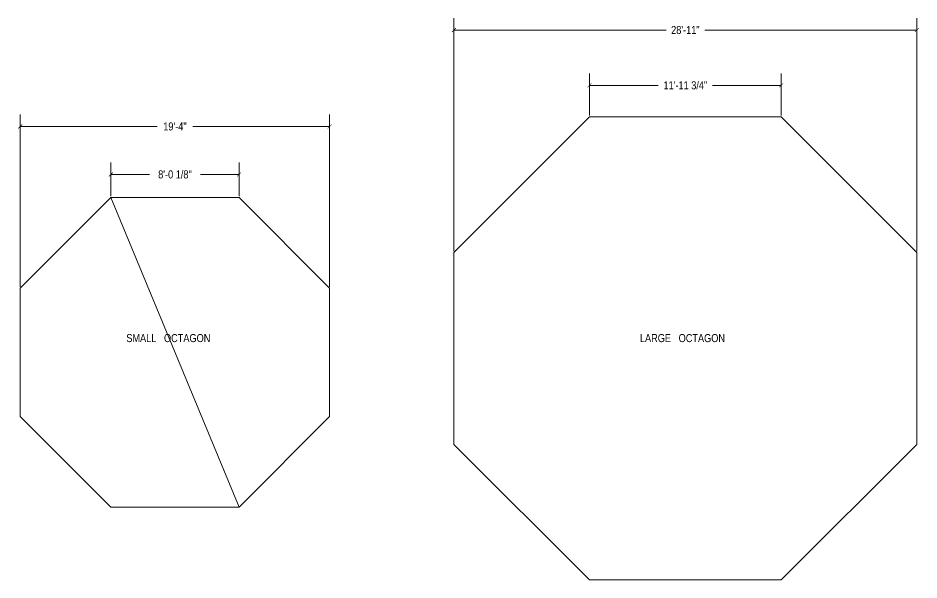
# Model space of a CAD drawing. Header units: inches. Extents: x 20403 to 33128, y 11552 to 20076.
# Drawn here: x 20403 to 21079, y 17350 to 17772 of the extents above; entities that cross this region are included whole.
import ezdxf

# ---------------------------------------------------------------- set-up
doc = ezdxf.new("R2010")
doc.units = ezdxf.units.IN
doc.header["$MEASUREMENT"] = 0
doc.layers.get('0').update_dxf_attribs({"color": 8, "lineweight": 9})
doc.layers.add('DIMENSIONS', color=7, linetype='Continuous')
doc.layers.add('DIMENSIONS @ 1', color=7, linetype='Continuous')
doc.layers.add('WALL FRAMING', color=7, linetype='Continuous', lineweight=30)
doc.styles.add('ARCHENTLTD', font='technical.ttf', dxfattribs={"height": 6})
doc.dimstyles.new('ARCHENTLTD', dxfattribs={"dimscale": 0.05, "dimtxt": 6, "dimasz": 3, "dimexe": 9, "dimexo": 1, "dimgap": 2.5, "dimtad": 0, "dimdec": 4, "dimzin": 1, "dimdsep": 46, "dimlunit": 4, "dimtxsty": 'ARCHENTLTD', "dimblk": 'ARCHTICK', "dimcen": 6, "dimclrd": 256, "dimclre": 256, "dimclrt": 256, "dimazin": 0, "dimtfac": 1, "dimtdec": 4, "dimtofl": 0, "dimtmove": 1, "dimatfit": 3, "dimldrblk": 'ARCHTICK', "dimfxl": 1, "dimfrac": 2, "dimtolj": 1, "dimtzin": 0, "dimlwd": 9, "dimlwe": 9, "dimarcsym": 0})

# ---------------------------------------------------------------- blocks, each defined once
blk = doc.blocks.new('_ArchTick')
at = {"color": 0, "linetype": 'ByBlock', "const_width": 0.15}
blk.add_lwpolyline([(-0.5, -0.5), (0.5, 0.5)], dxfattribs=at)
blk = doc.blocks.new('*D100')
at = {"layer": 'DIMENSIONS', "lineweight": 9}
for p, q in [((20404.8, 17570.03), (20404.8, 17699.29)), ((20636.8, 17570.03), (20636.8, 17699.29)), ((20404.8, 17690.29), (20507.49, 17690.29)), ((20636.8, 17690.29), (20534.1, 17690.29))]:
    blk.add_line(p, q, dxfattribs=at)
at = {"layer": 'DIMENSIONS', "lineweight": 9, "xscale": 3, "yscale": 3, "zscale": 3, "rotation": 180}
blk.add_blockref('_ArchTick', (20404.8, 17690.29), dxfattribs=at)
at = {"layer": 'DIMENSIONS', "lineweight": 9, "xscale": 3, "yscale": 3, "zscale": 3}
blk.add_blockref('_ArchTick', (20636.8, 17690.29), dxfattribs=at)
at = {"layer": 'DIMENSIONS', "lineweight": 9, "insert": (20520.8, 17690.29), "char_height": 6, "attachment_point": 5, "style": 'ARCHENTLTD'}
blk.add_mtext('\\A1;19\'-4"', dxfattribs=at)
blk = doc.blocks.new('*D99')
at = {"layer": 'DIMENSIONS', "lineweight": 9}
for p, q in [((20472.75, 17637.98), (20472.75, 17663.33)), ((20568.85, 17637.98), (20568.85, 17663.33)), ((20472.75, 17654.33), (20501.64, 17654.33)), ((20568.85, 17654.33), (20539.95, 17654.33))]:
    blk.add_line(p, q, dxfattribs=at)
at = {"layer": 'DIMENSIONS', "lineweight": 9, "xscale": 3, "yscale": 3, "zscale": 3, "rotation": 180}
blk.add_blockref('_ArchTick', (20472.75, 17654.33), dxfattribs=at)
at = {"layer": 'DIMENSIONS', "lineweight": 9, "xscale": 3, "yscale": 3, "zscale": 3}
blk.add_blockref('_ArchTick', (20568.85, 17654.33), dxfattribs=at)
at = {"layer": 'DIMENSIONS', "lineweight": 9, "insert": (20520.8, 17654.33), "char_height": 6, "attachment_point": 5, "style": 'ARCHENTLTD'}
blk.add_mtext('\\A1;8\'-0 1/8"', dxfattribs=at)
blk = doc.blocks.new('*D101')
at = {"layer": 'DIMENSIONS', "lineweight": 9}
for p, q in [((20729.99, 17596.79), (20729.99, 17771.56)), ((21076.99, 17596.79), (21076.99, 17771.56)), ((20729.99, 17762.56), (20888.99, 17762.56)), ((21076.99, 17762.56), (20917.99, 17762.56))]:
    blk.add_line(p, q, dxfattribs=at)
at = {"layer": 'DIMENSIONS', "lineweight": 9, "xscale": 3, "yscale": 3, "zscale": 3, "rotation": 180}
blk.add_blockref('_ArchTick', (20729.99, 17762.56), dxfattribs=at)
at = {"layer": 'DIMENSIONS', "lineweight": 9, "xscale": 3, "yscale": 3, "zscale": 3}
blk.add_blockref('_ArchTick', (21076.99, 17762.56), dxfattribs=at)
at = {"layer": 'DIMENSIONS', "lineweight": 9, "insert": (20903.49, 17762.56), "char_height": 6, "attachment_point": 5, "style": 'ARCHENTLTD'}
blk.add_mtext('\\A1;28\'-11"', dxfattribs=at)
blk = doc.blocks.new('*D102')
at = {"layer": 'DIMENSIONS', "lineweight": 9}
for p, q in [((20831.62, 17698.42), (20831.62, 17730.11)), ((20975.36, 17698.42), (20975.36, 17730.11)), ((20831.62, 17721.11), (20883.12, 17721.11)), ((20975.36, 17721.11), (20923.86, 17721.11))]:
    blk.add_line(p, q, dxfattribs=at)
at = {"layer": 'DIMENSIONS', "lineweight": 9, "xscale": 3, "yscale": 3, "zscale": 3, "rotation": 180}
blk.add_blockref('_ArchTick', (20831.62, 17721.11), dxfattribs=at)
at = {"layer": 'DIMENSIONS', "lineweight": 9, "xscale": 3, "yscale": 3, "zscale": 3}
blk.add_blockref('_ArchTick', (20975.36, 17721.11), dxfattribs=at)
at = {"layer": 'DIMENSIONS', "lineweight": 9, "insert": (20903.49, 17721.11), "char_height": 6, "attachment_point": 5, "style": 'ARCHENTLTD'}
blk.add_mtext('\\A1;11\'-11 3/4"', dxfattribs=at)

msp = doc.modelspace()

# ---------------------------------------------------------------- linework, layer by layer
at = {"layer": 'DIMENSIONS', "color": 1, "lineweight": 9}
msp.add_line((20472.74801, 17636.97701), (20568.84555, 17404.97701), dxfattribs=at)
at = {"layer": 'WALL FRAMING', "lineweight": 9}
for p, q in [((20831.62414, 17697.4229), (20729.99019, 17595.78895)), ((20831.62414, 17697.4229), (20975.35624, 17697.4229)), ((20975.35624, 17697.4229), (21076.99019, 17595.78895)), ((20472.74801, 17636.97701), (20404.79678, 17569.02579)), ((20472.74801, 17636.97701), (20568.84555, 17636.97701)), ((20568.84555, 17636.97701), (20636.79678, 17569.02579)), ((20729.99019, 17595.78895), (20729.99019, 17452.05685)), ((21076.99019, 17595.78895), (21076.99019, 17452.05685)), ((20404.79678, 17569.02579), (20404.79678, 17472.92824)), ((20636.79678, 17569.02579), (20636.79678, 17472.92824)), ((20404.79678, 17472.92824), (20472.74801, 17404.97701)), ((20636.79678, 17472.92824), (20568.84555, 17404.97701)), ((20729.99019, 17452.05685), (20831.62414, 17350.4229)), ((21076.99019, 17452.05685), (20975.35624, 17350.4229)), ((20472.74801, 17404.97701), (20568.84555, 17404.97701)), ((20831.62414, 17350.4229), (20975.35624, 17350.4229))]:
    msp.add_line(p, q, dxfattribs=at)

# ---------------------------------------------------------------- texts
at = {"layer": 'DIMENSIONS @ 1', "color": 7, "lineweight": 9, "char_height": 6, "width": 182.8472645, "attachment_point": 1, "style": 'ARCHENTLTD'}
for s, insert in [('SMALL   OCTAGON', (20484.32953, 17534.70348)), ('LARGE   OCTAGON', (20869.4212, 17534.70348))]:
    msp.add_mtext(s, dxfattribs=dict(at, insert=insert))

# ---------------------------------------------------------------- dimensions: what is measured, and where the dimension line sits
at = {"layer": 'DIMENSIONS @ 1', "lineweight": 9}
for base, p1, p2, override, picture, middle in [((21076.99019, 17762.5641), (20729.99019, 17595.78895), (21076.99019, 17595.78895), {"dimscale": 1, "dimtix": 0, "dimtofl": 0, "dimtmove": 1, "dimatfit": 3}, '*D101', (20903.49019, 17762.5641)), ((20975.35624, 17721.11119), (20831.62414, 17697.4229), (20975.35624, 17697.4229), {"dimscale": 1, "dimtix": 0, "dimtofl": 0, "dimtmove": 1, "dimatfit": 3}, '*D102', (20903.49019, 17721.11119)), ((20636.79678, 17690.29294), (20404.79678, 17569.02579), (20636.79678, 17569.02579), {"dimscale": 1, "dimtxt": 6, "dimtix": 0, "dimtofl": 0, "dimtmove": 1, "dimatfit": 3}, '*D100', (20520.79678, 17690.29294)), ((20568.84555, 17654.32815), (20472.74801, 17636.97701), (20568.84555, 17636.97701), {"dimscale": 1, "dimtix": 0, "dimtofl": 0, "dimtmove": 1, "dimatfit": 3}, '*D99', (20520.79678, 17654.32815))]:
    dim = msp.add_linear_dim(base=base, p1=p1, p2=p2, dimstyle='ARCHENTLTD', override=override, dxfattribs=at)
    dim.commit()
    dim.dimension.update_dxf_attribs({"geometry": picture, "text_midpoint": middle})

doc.saveas('drawing.dxf')
